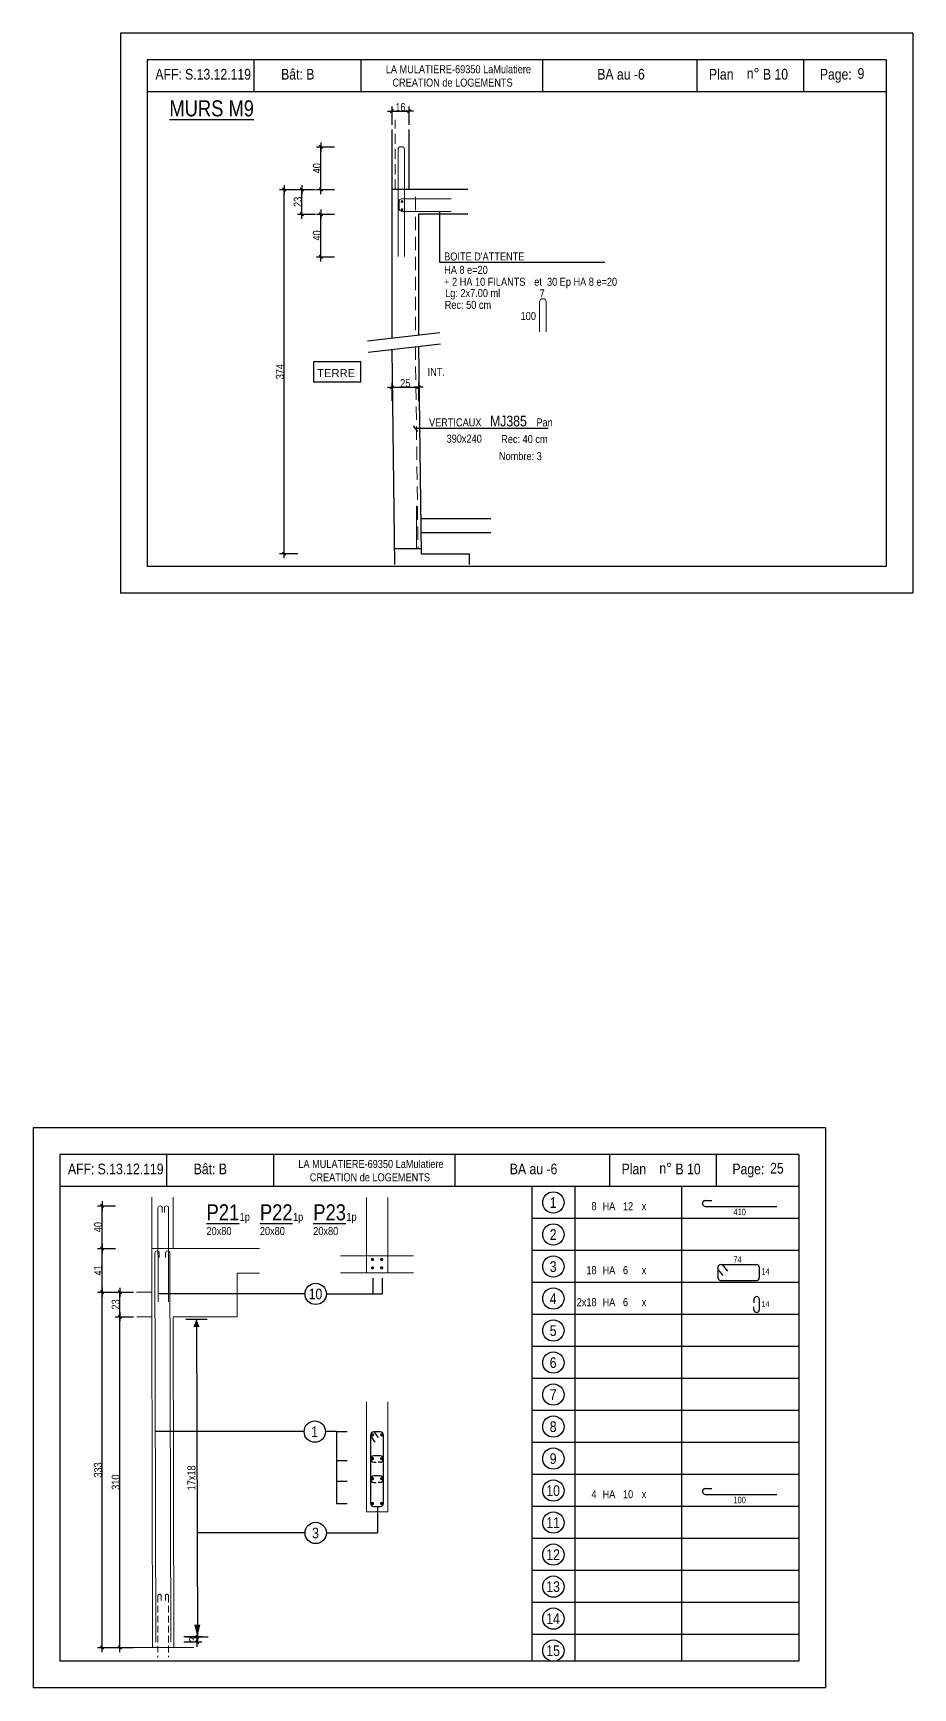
# Model space of a CAD drawing. Header units: metres. Extents: x -9927 to 45032, y -190416 to 12166.
# Drawn here: x 13509 to 15157, y -124751 to -121649 of the extents above; entities that cross this region are included whole.
import ezdxf
from ezdxf.enums import TextEntityAlignment as Align

# ---------------------------------------------------------------- set-up
doc = ezdxf.new("R2010")
doc.units = ezdxf.units.M
doc.header["$PDMODE"] = 65
doc.linetypes.add('CACHE', pattern=[9.525, 6.35, -3.175])
doc.linetypes.add('CACHE2', pattern=[0.1875, 0.125, -0.0625])
for name, color, linetype in [('01_cote_gen', 4, 'Continuous'), ('01_fenetres', 171, 'Continuous'), ('01_linteaux', 3, 'Continuous'), ('01_murs_coup', 5, 'Continuous'), ('01_sem', 42, 'Continuous'), ('01_texte', 230, 'Continuous'), ('AA_COTES', 2, 'Continuous')]:
    doc.layers.add(name, color=color, linetype=linetype)
doc.styles.add('MATTE_TXT', font='arial.ttf')
doc.styles.add('STYLE2', font='ARIALN.TTF')
doc.dimstyles.new('JB25', dxfattribs={"dimscale": 0.1, "dimtxt": 150, "dimasz": 17, "dimexe": 0.1, "dimexo": 0.1, "dimgap": 0.09, "dimtad": 1, "dimdec": 1, "dimlfac": 0.5, "dimdsep": 46, "dimtxsty": 'STYLE2', "dimblk1": 'BOND_G', "dimblk2": 'BOND_D', "dimsah": 1, "dimcen": 1.5, "dimdle": 0.01, "dimse1": 1, "dimse2": 1, "dimclrd": 4, "dimclre": 2, "dimclrt": 5, "dimadec": 0, "dimazin": 0, "dimtfac": 2.333333, "dimtdec": 1, "dimtix": 1, "dimtmove": 2, "dimatfit": 3, "dimldrblk": 'BOND_G', "dimfxl": 1, "dimtolj": 1, "dimtzin": 0, "dimarcsym": 0})

# ---------------------------------------------------------------- blocks, each defined once
blk = doc.blocks.new('BOND_G')
at = {"layer": 'AA_COTES', "color": 0}
for p, q in [((5, 0), (-5, 0)), ((1.8, 1.8), (-1.8, -1.8)), ((0, -5), (0, 15))]:
    blk.add_line(p, q, dxfattribs=at)
blk = doc.blocks.new('BOND_D')
at = {"layer": 'AA_COTES', "color": 0}
for p, q in [((5, 0), (-5, 0)), ((-1.8, -1.8), (1.8, 1.8)), ((0, 5), (0, -15))]:
    blk.add_line(p, q, dxfattribs=at)
blk = doc.blocks.new('*D1037')
at = {"layer": '01_cote_gen', "color": 4, "lineweight": -2, "transparency": 16777216}
blk.add_line((14012.3, -121986.6), (14012.3, -121944), dxfattribs=at)
at = {"layer": 'DEFPOINTS', "color": 0, "lineweight": 0, "transparency": 16777216}
for p in [(14012.3, -121942.3), (14037.8, -121942.3), (14037.8, -121988.3)]:
    blk.add_point(p, dxfattribs=at)
at = {"layer": '01_cote_gen', "color": 4, "lineweight": -2, "transparency": 16777216, "xscale": 1.7, "yscale": 1.7, "zscale": 1.7}
for name, p, rotation in [('BOND_D', (14012.3, -121942.3), 90), ('BOND_G', (14012.3, -121988.3), 270)]:
    blk.add_blockref(name, p, dxfattribs=dict(at, rotation=rotation))
at = {"layer": '01_cote_gen', "color": 5, "lineweight": 0, "transparency": 16777216, "insert": (14004.6, -121965.3), "char_height": 15, "attachment_point": 5, "rotation": 90, "style": 'STYLE2'}
blk.add_mtext('\\A1;23', dxfattribs=at)
blk = doc.blocks.new('*D1038')
at = {"layer": '01_cote_gen', "color": 4, "lineweight": -2, "transparency": 16777216}
blk.add_line((14048, -121940.6), (14048, -121864), dxfattribs=at)
at = {"layer": 'DEFPOINTS', "color": 0, "lineweight": 0, "transparency": 16777216}
for p in [(14048, -121862.3), (14073.5, -121862.3), (14073.5, -121942.3)]:
    blk.add_point(p, dxfattribs=at)
at = {"layer": '01_cote_gen', "color": 4, "lineweight": -2, "transparency": 16777216, "xscale": 1.7, "yscale": 1.7, "zscale": 1.7}
for name, p, rotation in [('BOND_D', (14048, -121862.3), 90), ('BOND_G', (14048, -121942.3), 270)]:
    blk.add_blockref(name, p, dxfattribs=dict(at, rotation=rotation))
at = {"layer": '01_cote_gen', "color": 5, "lineweight": 0, "transparency": 16777216, "insert": (14040.4, -121902.3), "char_height": 15, "attachment_point": 5, "rotation": 90, "style": 'STYLE2'}
blk.add_mtext('\\A1;40', dxfattribs=at)
blk = doc.blocks.new('*D1039')
at = {"layer": '01_cote_gen', "color": 4, "lineweight": -2, "transparency": 16777216}
blk.add_line((14048, -122066.6), (14048, -121990), dxfattribs=at)
at = {"layer": 'DEFPOINTS', "color": 0, "lineweight": 0, "transparency": 16777216}
for p in [(14048, -121988.3), (14073.5, -121988.3), (14073.5, -122068.3)]:
    blk.add_point(p, dxfattribs=at)
at = {"layer": '01_cote_gen', "color": 4, "lineweight": -2, "transparency": 16777216, "xscale": 1.7, "yscale": 1.7, "zscale": 1.7}
for name, p, rotation in [('BOND_D', (14048, -121988.3), 90), ('BOND_G', (14048, -122068.3), 270)]:
    blk.add_blockref(name, p, dxfattribs=dict(at, rotation=rotation))
at = {"layer": '01_cote_gen', "color": 5, "lineweight": 0, "transparency": 16777216, "insert": (14040.4, -122028.3), "char_height": 15, "attachment_point": 5, "rotation": 90, "style": 'STYLE2'}
blk.add_mtext('\\A1;40', dxfattribs=at)
blk = doc.blocks.new('*D1040')
at = {"layer": '01_cote_gen', "color": 4, "lineweight": -2, "transparency": 16777216}
blk.add_line((14182.7, -122312.9), (14229.3, -122312.9), dxfattribs=at)
at = {"layer": 'DEFPOINTS', "color": 0, "lineweight": 0, "transparency": 16777216}
for p in [(14231, -122312.9), (14181, -122342.8), (14231, -122342.8)]:
    blk.add_point(p, dxfattribs=at)
at = {"layer": '01_cote_gen', "color": 4, "lineweight": -2, "transparency": 16777216, "xscale": 1.7, "yscale": 1.7, "zscale": 1.7, "rotation": 180}
blk.add_blockref('BOND_G', (14181, -122312.9), dxfattribs=at)
at = {"layer": '01_cote_gen', "color": 4, "lineweight": -2, "transparency": 16777216, "xscale": 1.7, "yscale": 1.7, "zscale": 1.7}
blk.add_blockref('BOND_D', (14231, -122312.9), dxfattribs=at)
at = {"layer": '01_cote_gen', "color": 5, "lineweight": 0, "transparency": 16777216, "insert": (14206, -122305.3), "char_height": 15, "attachment_point": 5, "style": 'STYLE2'}
blk.add_mtext('\\A1;25', dxfattribs=at)
blk = doc.blocks.new('*D1036')
at = {"layer": '01_cote_gen', "color": 4, "lineweight": -2, "transparency": 16777216}
blk.add_line((14182.7, -121795.3), (14211.3, -121795.3), dxfattribs=at)
at = {"layer": 'DEFPOINTS', "color": 0, "lineweight": 0, "transparency": 16777216}
for p in [(14213, -121795.3), (14181, -121829.4), (14213, -121829.4)]:
    blk.add_point(p, dxfattribs=at)
at = {"layer": '01_cote_gen', "color": 4, "lineweight": -2, "transparency": 16777216, "xscale": 1.7, "yscale": 1.7, "zscale": 1.7, "rotation": 180}
blk.add_blockref('BOND_G', (14181, -121795.3), dxfattribs=at)
at = {"layer": '01_cote_gen', "color": 4, "lineweight": -2, "transparency": 16777216, "xscale": 1.7, "yscale": 1.7, "zscale": 1.7}
blk.add_blockref('BOND_D', (14213, -121795.3), dxfattribs=at)
at = {"layer": '01_cote_gen', "color": 5, "lineweight": 0, "transparency": 16777216, "insert": (14197, -121787.7), "char_height": 15, "attachment_point": 5, "style": 'STYLE2'}
blk.add_mtext('\\A1;16', dxfattribs=at)
blk = doc.blocks.new('*D1054')
at = {"layer": '01_cote_gen', "color": 4, "lineweight": -2, "transparency": 16777216}
blk.add_line((13978.9, -122623.1), (13978.9, -121944), dxfattribs=at)
at = {"layer": 'DEFPOINTS', "color": 0, "lineweight": 0, "transparency": 16777216}
for p in [(13978.9, -121942.3), (14312.7, -121942.3), (14235.9, -122624.8)]:
    blk.add_point(p, dxfattribs=at)
at = {"layer": '01_cote_gen', "color": 4, "lineweight": -2, "transparency": 16777216, "xscale": 1.7, "yscale": 1.7, "zscale": 1.7}
for name, p, rotation in [('BOND_D', (13978.9, -121942.3), 90), ('BOND_G', (13978.9, -122624.8), 270)]:
    blk.add_blockref(name, p, dxfattribs=dict(at, rotation=rotation))
at = {"layer": '01_cote_gen', "color": 5, "lineweight": 0, "transparency": 16777216, "insert": (13971.2, -122283.6), "char_height": 15, "attachment_point": 5, "rotation": 90, "style": 'STYLE2'}
blk.add_mtext('\\A1;374', dxfattribs=at)
blk = doc.blocks.new('*D1102')
at = {"layer": '01_cote_gen', "color": 4, "linetype": 'Continuous', "lineweight": -2, "transparency": 16777216}
blk.add_line((13637.7, -124673.8), (13637.7, -124011.1), dxfattribs=at)
at = {"layer": 'DEFPOINTS', "color": 0, "linetype": 'Continuous', "lineweight": 0, "transparency": 16777216}
for p in [(13637.7, -124009.4), (13770.8, -124009.4), (13732.4, -124675.5)]:
    blk.add_point(p, dxfattribs=at)
at = {"layer": '01_cote_gen', "color": 4, "linetype": 'Continuous', "lineweight": -2, "transparency": 16777216, "xscale": 1.7, "yscale": 1.7, "zscale": 1.7}
for name, p, rotation in [('BOND_D', (13637.7, -124009.4), 90), ('BOND_G', (13637.7, -124675.5), 270)]:
    blk.add_blockref(name, p, dxfattribs=dict(at, rotation=rotation))
at = {"layer": '01_cote_gen', "color": 5, "linetype": 'Continuous', "lineweight": 0, "transparency": 16777216, "insert": (13630.1, -124342.5), "char_height": 15, "attachment_point": 5, "rotation": 90, "style": 'STYLE2'}
blk.add_mtext('\\A1;333', dxfattribs=at)
blk = doc.blocks.new('*D1103')
at = {"layer": '01_cote_gen', "color": 4, "linetype": 'Continuous', "lineweight": -2, "transparency": 16777216}
blk.add_line((13670.9, -124053.7), (13670.9, -124011.1), dxfattribs=at)
at = {"layer": 'DEFPOINTS', "color": 0, "linetype": 'Continuous', "lineweight": 0, "transparency": 16777216}
for p in [(13670.9, -124009.4), (13819.1, -124009.4), (13828.2, -124055.4)]:
    blk.add_point(p, dxfattribs=at)
at = {"layer": '01_cote_gen', "color": 4, "linetype": 'Continuous', "lineweight": -2, "transparency": 16777216, "xscale": 1.7, "yscale": 1.7, "zscale": 1.7}
for name, p, rotation in [('BOND_D', (13670.9, -124009.4), 90), ('BOND_G', (13670.9, -124055.4), 270)]:
    blk.add_blockref(name, p, dxfattribs=dict(at, rotation=rotation))
at = {"layer": '01_cote_gen', "color": 5, "linetype": 'Continuous', "lineweight": 0, "transparency": 16777216, "insert": (13663.3, -124032.4), "char_height": 15, "attachment_point": 5, "rotation": 90, "style": 'STYLE2'}
blk.add_mtext('\\A1;23', dxfattribs=at)
blk = doc.blocks.new('*D1104')
at = {"layer": '01_cote_gen', "color": 4, "linetype": 'Continuous', "lineweight": -2, "transparency": 16777216}
blk.add_line((13670.9, -124673.8), (13670.9, -124057.1), dxfattribs=at)
at = {"layer": 'DEFPOINTS', "color": 0, "linetype": 'Continuous', "lineweight": 0, "transparency": 16777216}
for p in [(13670.9, -124055.4), (13677.8, -124055.4), (13689, -124675.5)]:
    blk.add_point(p, dxfattribs=at)
at = {"layer": '01_cote_gen', "color": 4, "linetype": 'Continuous', "lineweight": -2, "transparency": 16777216, "xscale": 1.7, "yscale": 1.7, "zscale": 1.7}
for name, p, rotation in [('BOND_D', (13670.9, -124055.4), 90), ('BOND_G', (13670.9, -124675.5), 270)]:
    blk.add_blockref(name, p, dxfattribs=dict(at, rotation=rotation))
at = {"layer": '01_cote_gen', "color": 5, "linetype": 'Continuous', "lineweight": 0, "transparency": 16777216, "insert": (13663.3, -124365.5), "char_height": 15, "attachment_point": 5, "rotation": 90, "style": 'STYLE2'}
blk.add_mtext('\\A1;310', dxfattribs=at)
blk = doc.blocks.new('*D1105')
at = {"layer": '01_cote_gen', "color": 4, "linetype": 'Continuous', "lineweight": -2, "transparency": 16777216}
blk.add_line((13816.3, -124657.2), (13816.3, -124663.8), dxfattribs=at)
at = {"layer": 'DEFPOINTS', "color": 0, "linetype": 'Continuous', "lineweight": 0, "transparency": 16777216}
for p in [(13766.4, -124665.5), (13809.5, -124655.5), (13816.3, -124665.5)]:
    blk.add_point(p, dxfattribs=at)
at = {"layer": '01_cote_gen', "color": 4, "linetype": 'Continuous', "lineweight": -2, "transparency": 16777216, "xscale": 1.7, "yscale": 1.7, "zscale": 1.7}
for name, p, rotation in [('BOND_G', (13816.3, -124655.5), 90), ('BOND_D', (13816.3, -124665.5), 270)]:
    blk.add_blockref(name, p, dxfattribs=dict(at, rotation=rotation))
at = {"layer": '01_cote_gen', "color": 5, "linetype": 'Continuous', "lineweight": 0, "transparency": 16777216, "insert": (13808.6, -124660.5), "char_height": 15, "attachment_point": 5, "rotation": 90, "style": 'STYLE2'}
blk.add_mtext('\\A1;3', dxfattribs=at)
blk = doc.blocks.new('*D1100')
at = {"layer": '01_cote_gen', "color": 4, "lineweight": -2, "transparency": 16777216}
blk.add_line((13637.7, -124007.7), (13637.7, -123929.1), dxfattribs=at)
at = {"layer": 'DEFPOINTS', "color": 0, "lineweight": 0, "transparency": 16777216}
for p in [(13637.7, -123927.4), (13730.8, -123927.4), (13730.8, -124009.4)]:
    blk.add_point(p, dxfattribs=at)
at = {"layer": '01_cote_gen', "color": 4, "lineweight": -2, "transparency": 16777216, "xscale": 1.7, "yscale": 1.7, "zscale": 1.7}
for name, p, rotation in [('BOND_D', (13637.7, -123927.4), 90), ('BOND_G', (13637.7, -124009.4), 270)]:
    blk.add_blockref(name, p, dxfattribs=dict(at, rotation=rotation))
at = {"layer": '01_cote_gen', "color": 5, "lineweight": 0, "transparency": 16777216, "insert": (13630.2, -123968.4), "char_height": 15, "attachment_point": 5, "rotation": 90, "style": 'STYLE2'}
blk.add_mtext('\\A1;41', dxfattribs=at)
blk = doc.blocks.new('*D1101')
at = {"layer": '01_cote_gen', "color": 4, "lineweight": -2, "transparency": 16777216}
blk.add_line((13637.7, -123925.7), (13637.7, -123849.1), dxfattribs=at)
at = {"layer": 'DEFPOINTS', "color": 0, "lineweight": 0, "transparency": 16777216}
for p in [(13637.7, -123847.4), (13730.8, -123847.4), (13660.1, -123927.4)]:
    blk.add_point(p, dxfattribs=at)
at = {"layer": '01_cote_gen', "color": 4, "lineweight": -2, "transparency": 16777216, "xscale": 1.7, "yscale": 1.7, "zscale": 1.7}
for name, p, rotation in [('BOND_D', (13637.7, -123847.4), 90), ('BOND_G', (13637.7, -123927.4), 270)]:
    blk.add_blockref(name, p, dxfattribs=dict(at, rotation=rotation))
at = {"layer": '01_cote_gen', "color": 5, "lineweight": 0, "transparency": 16777216, "insert": (13630.1, -123887.4), "char_height": 15, "attachment_point": 5, "rotation": 90, "style": 'STYLE2'}
blk.add_mtext('\\A1;40', dxfattribs=at)

msp = doc.modelspace()

# ---------------------------------------------------------------- linework, layer by layer
at = {"layer": '01_cote_gen', "color": 2, "linetype": 'CACHE2', "lineweight": 0, "ltscale": 100}
for p, q in [((13742.42, -124578.52), (13742.42, -124694.08)), ((13748.42, -124578.52), (13748.42, -124587.49)), ((13756.42, -124578.52), (13756.42, -124587.49)), ((13762.42, -124578.52), (13762.42, -124693.23))]:
    msp.add_line(p, q, dxfattribs=at)
for centre in [(13745.42, -124578.52), (13759.42, -124578.52)]:
    msp.add_arc(centre, 3, 0, 180, dxfattribs=at)
at = {"layer": '01_fenetres', "ltscale": 30}
for p, q in [((13722.39, -121698.89), (13722.39, -122648.89)), ((13722.39, -121698.89), (13722.39, -122648.89)), ((13722.39, -121698.89), (13722.39, -122648.89)), ((15107.39, -121698.89), (13722.39, -121698.89)), ((13922.39, -121698.89), (13922.39, -121758.89)), ((14122.78, -121698.89), (14122.78, -121758.89)), ((14462.95, -121698.89), (14462.95, -121758.89)), ((14753.25, -121758.89), (14753.25, -121698.89)), ((14953.25, -121758.89), (14953.25, -121698.89)), ((15107.39, -121698.89), (15107.39, -122648.89)), ((15107.39, -121758.89), (13722.39, -121758.89)), ((15107.39, -122648.89), (13722.39, -122648.89)), ((13558.52, -123751.15), (13558.52, -124701.15)), ((13558.52, -123751.15), (13558.52, -124701.15)), ((13558.52, -123751.15), (13558.52, -124701.15)), ((14943.52, -123751.15), (13558.52, -123751.15)), ((13758.52, -123751.15), (13758.52, -123811.15)), ((13958.91, -123751.15), (13958.91, -123811.15)), ((14299.09, -123751.15), (14299.09, -123811.15)), ((14589.39, -123811.15), (14589.39, -123751.15)), ((14789.39, -123811.15), (14789.39, -123751.15)), ((14943.52, -123751.15), (14943.52, -124701.15)), ((14943.52, -123811.15), (13558.52, -123811.15)), ((14943.52, -124701.15), (13558.52, -124701.15))]:
    msp.add_line(p, q, dxfattribs=at)
at = {"layer": '01_linteaux', "linetype": 'Continuous'}
for p, q in [((14767.06, -123837.41), (14780.8, -123837.41)), ((14768.29, -123848.39), (14902.6, -123848.39)), ((14791.97, -123962.68), (14791.97, -123982.3)), ((14796.97, -123957.68), (14864.55, -123957.68)), ((14799.66, -123957.68), (14809.64, -123969.99)), ((14869.55, -123962.68), (14869.55, -123982.3)), ((14791.97, -123966.82), (14801.16, -123978.16)), ((14796.97, -123987.3), (14864.55, -123987.3)), ((14859.55, -124022.68), (14859.55, -124029.06)), ((14869.55, -124022.68), (14869.55, -124042.3)), ((14859.55, -124042.3), (14859.55, -124036.45)), ((14767.06, -124377.41), (14780.8, -124377.41)), ((14768.29, -124388.39), (14902.6, -124388.39))]:
    msp.add_line(p, q, dxfattribs=at)
for centre, start, end in [((14768.17, -123842.28), 102.77382, 192.77382), ((14768.29, -123843.39), 180, 270), ((14796.97, -123962.68), 90, 180), ((14864.55, -123962.68), 0, 90), ((14796.97, -123982.3), 180, 270), ((14864.55, -123982.3), 270, 0), ((14864.55, -124022.68), 90, 180), ((14864.55, -124022.68), 0, 90), ((14864.55, -124042.3), 180, 270), ((14864.55, -124042.3), 270, 0), ((14768.17, -124382.28), 102.77382, 192.77382), ((14768.29, -124383.39), 180, 270)]:
    msp.add_arc(centre, 5, start, end, dxfattribs=at)
at = {"layer": '01_murs_coup'}
for p, q in [((14180.99, -121829.43), (14180.99, -121942.31)), ((14212.99, -121829.43), (14212.99, -121942.31)), ((14180.99, -121942.31), (14180.99, -122220.7)), ((14323.42, -121942.31), (14180.99, -121942.31)), ((14323.42, -121988.31), (14230.99, -121988.31)), ((14230.99, -121988.31), (14230.99, -122214.88)), ((14180.99, -122241.83), (14185.92, -122645.41)), ((14230.99, -122236.01), (14235.92, -122624.84)), ((14235.92, -122558.84), (14366.59, -122558.84)), ((14235.92, -122584.84), (14366.59, -122584.84)), ((14185.92, -122614.84), (14235.92, -122614.84)), ((14235.92, -122624.84), (14325.92, -122624.84)), ((14325.92, -122624.84), (14325.92, -122645.41))]:
    msp.add_line(p, q, dxfattribs=at)
at = {"layer": '01_sem', "color": 2, "linetype": 'CACHE', "lineweight": 0, "ltscale": 3}
msp.add_line((14187.27, -121942.31), (14187.27, -121811.29), dxfattribs=at)
at = {"layer": '01_sem', "color": 2, "lineweight": 0, "ltscale": 7}
for p, q in [((14192.48, -121866.97), (14192.48, -122067.97)), ((14197.48, -121861.97), (14199.48, -121861.97)), ((14204.48, -121866.97), (14204.48, -122067.97)), ((14194.37, -121965.31), (14194.37, -121977.31)), ((14200.37, -121959.31), (14291.92, -121959.31)), ((14200.37, -121983.31), (14291.92, -121983.31)), ((14331.67, -122146.85), (14331.67, -122146.85)), ((14457.83, -122152.85), (14457.83, -122209)), ((14469.83, -122152.85), (14469.83, -122209)), ((14227.21, -122534.84), (14227.21, -122614.84)), ((13730.79, -123927.44), (13730.79, -123831.18)), ((13770.79, -123927.44), (13770.79, -123831.18)), ((14133.2, -123973.03), (14133.2, -123831.79)), ((14133.2, -123973.03), (14133.2, -123831.79)), ((14173.2, -123973.03), (14173.2, -123831.79)), ((13742.5, -123851.44), (13742.9, -124027.44)), ((13750.5, -123851.44), (13750.5, -123859.85)), ((13754.52, -123851.44), (13754.52, -123859.85)), ((13762.52, -123851.44), (13762.13, -124027.44)), ((13933.06, -123927.44), (13730.79, -123927.44)), ((13730.79, -124055.44), (13730.79, -123927.44)), ((13736.79, -123935.97), (13738.42, -124665.52)), ((13744.79, -123935.97), (13744.79, -123944.37)), ((13756.79, -123935.97), (13756.79, -123944.37)), ((13764.79, -123935.97), (13766.42, -124665.52)), ((14084.87, -123941.03), (14221.48, -123941.03)), ((13933.06, -123973.44), (13890.79, -123973.44)), ((13890.79, -124055.44), (13890.79, -123973.44)), ((14133.2, -123973.03), (14084.87, -123973.03)), ((14133.2, -123973.03), (14173.2, -123973.03)), ((14133.2, -123973.03), (14173.2, -123973.03)), ((14173.2, -123973.03), (14221.48, -123973.03)), ((13730.79, -124009.44), (13702.39, -124009.44)), ((13730.79, -124055.44), (13703.12, -124055.44)), ((13730.79, -124055.44), (13732.42, -124675.52)), ((13770.79, -124055.44), (13772.42, -124675.52)), ((13890.79, -124055.44), (13770.79, -124055.44)), ((14133.2, -124421.18), (14133.2, -124214.59)), ((14133.2, -124421.18), (14133.2, -124214.59)), ((14173.2, -124421.18), (14173.2, -124214.59)), ((14133.2, -124421.18), (14173.2, -124421.18)), ((14133.2, -124421.18), (14173.2, -124421.18)), ((13809.97, -124675.52), (13676.69, -124675.52))]:
    msp.add_line(p, q, dxfattribs=at)
at = {"layer": '01_sem', "color": 5, "linetype": 'CACHE2', "lineweight": 0, "ltscale": 200}
for p, q in [((14224.99, -121955.62), (14224.99, -122216.84)), ((14224.99, -122236.71), (14229.92, -122614.84))]:
    msp.add_line(p, q, dxfattribs=at)
at = {"layer": '01_sem', "color": 2, "lineweight": 0, "ltscale": 7, "const_width": 2.5, "flags": 128}
for points in [[(14198.57, -121979.97, 1), (14201.07, -121979.97, 1)], [(14198.64, -121964.64, 1), (14201.14, -121964.64, 1)]]:
    msp.add_lwpolyline(points, format="xyb", close=True, dxfattribs=at)
at = {"layer": '01_sem', "color": 2, "lineweight": 0, "ltscale": 7}
for centre, radius, start, end in [((14197.48, -121866.97), 5, 90, 180), ((14199.48, -121866.97), 5, 0, 90), ((14200.37, -121965.31), 6, 90, 180), ((14200.37, -121977.31), 6, 180, 270), ((14463.83, -122152.85), 6, 90, 180), ((14463.83, -122152.85), 6, 0, 90), ((13746.5, -123851.44), 4, 0, 180), ((13758.52, -123851.44), 4, 0, 180), ((13740.79, -123935.97), 4, 0, 180), ((13760.79, -123935.97), 4, 0, 180)]:
    msp.add_arc(centre, radius, start, end, dxfattribs=at)
at = {"layer": '01_texte', "ltscale": 30}
for p, q in [((13672.39, -121648.89), (13672.39, -122698.89)), ((15157.39, -121648.89), (13672.39, -121648.89)), ((15157.39, -121648.89), (15157.39, -122698.89)), ((15157.39, -122698.89), (13672.39, -122698.89)), ((13508.52, -123701.15), (13508.52, -124751.15)), ((14993.52, -123701.15), (13508.52, -123701.15)), ((14993.52, -123701.15), (14993.52, -124751.15)), ((14443.52, -123811.15), (14443.52, -124701.15)), ((14523.52, -123811.15), (14523.52, -124701.15)), ((14723.52, -123811.15), (14723.52, -124701.15)), ((14943.52, -123871.15), (14443.52, -123871.15)), ((14943.52, -123931.15), (14443.52, -123931.15)), ((14943.52, -123991.15), (14443.52, -123991.15)), ((14943.52, -124051.15), (14443.52, -124051.15)), ((13794.52, -124059.75), (13834.83, -124059.75)), ((13814.68, -124059.75), (13816.31, -124662.39)), ((14943.52, -124111.15), (14443.52, -124111.15)), ((14943.52, -124171.15), (14443.52, -124171.15)), ((14943.52, -124231.15), (14443.52, -124231.15)), ((14159.2, -124271.18), (14147.2, -124271.18)), ((14147.2, -124271.18), (14155.2, -124281.91)), ((14141.2, -124405.18), (14141.2, -124277.18)), ((14141.2, -124279.73), (14149.2, -124290.46)), ((14165.2, -124405.18), (14165.2, -124277.18)), ((14943.52, -124291.15), (14443.52, -124291.15)), ((14159.2, -124316.12), (14147.2, -124316.12)), ((14147.2, -124328.12), (14151.39, -124328.12)), ((14159.2, -124328.12), (14155.01, -124328.12)), ((14159.2, -124353.8), (14147.2, -124353.8)), ((14147.2, -124365.8), (14151.39, -124365.8)), ((14159.2, -124365.8), (14155.01, -124365.8)), ((14943.52, -124351.15), (14443.52, -124351.15)), ((14147.2, -124411.18), (14159.2, -124411.18)), ((14943.52, -124411.15), (14443.52, -124411.15)), ((14943.52, -124471.15), (14443.52, -124471.15)), ((14943.52, -124531.15), (14443.52, -124531.15)), ((14943.52, -124591.15), (14443.52, -124591.15)), ((13796.15, -124655.52), (13836.47, -124655.52)), ((14943.52, -124651.15), (14443.52, -124651.15)), ((14993.52, -124751.15), (13508.52, -124751.15))]:
    msp.add_line(p, q, dxfattribs=at)
at = {"layer": '01_texte'}
for p, q in [((14270.9, -122079.03), (14270.9, -121983.31)), ((14580.19, -122079.03), (14270.9, -122079.03)), ((14135.4, -122226.01), (14270.5, -122210.28)), ((14136.71, -122246.99), (14271.82, -122231.26)), ((14220.89, -122385.04), (14229.08, -122395.59)), ((14473.72, -122390.32), (14224.99, -122390.32)), ((14145.22, -123983.17), (14145.22, -124012.43)), ((14162.61, -123983.17), (14162.61, -124012.43)), ((14018.14, -124012.43), (13742.86, -124012.43)), ((14058.14, -124012.43), (14162.61, -124012.43)), ((14016.51, -124270.69), (13736.79, -124270.69)), ((14076.98, -124270.69), (14056.51, -124270.69)), ((14076.98, -124270.69), (14076.98, -124405.67)), ((14076.98, -124270.69), (14096.99, -124270.69)), ((14076.98, -124324.97), (14096.99, -124324.97)), ((14076.98, -124363.66), (14096.99, -124363.66)), ((14076.98, -124405.67), (14096.99, -124405.67)), ((14154.04, -124411.18), (14154.04, -124460.58)), ((14018.14, -124460.58), (13816.31, -124460.58)), ((14058.14, -124460.58), (14154.04, -124460.58))]:
    msp.add_line(p, q, dxfattribs=at)
at = {"layer": '01_texte', "elevation": 9.99}
msp.add_lwpolyline([(14122.44, -122265.12), (14033.85, -122265.12), (14033.85, -122302.42), (14122.44, -122302.42)], close=True, dxfattribs=at)
at = {"layer": '01_texte', "ltscale": 30, "const_width": 3, "flags": 128}
for points in [[(14146.14, -123947.92, 1), (14143.14, -123947.92, 1)], [(14146.14, -123963.61, 1), (14143.14, -123963.61, 1)], [(14160.26, -123947.92, -1), (14163.26, -123947.92, -1)], [(14160.26, -123963.61, -1), (14163.26, -123963.61, -1)], [(14146.14, -124276.88, -1), (14143.14, -124276.88, -1)], [(14160.26, -124276.88, 1), (14163.26, -124276.88, 1)], [(14146.14, -124321.31, 1), (14143.14, -124321.31, 1)], [(14160.26, -124321.31, -1), (14163.26, -124321.31, -1)], [(14146.14, -124358.99, 1), (14143.14, -124358.99, 1)], [(14160.26, -124358.99, -1), (14163.26, -124358.99, -1)], [(14146.14, -124405.48, 1), (14143.14, -124405.48, 1)], [(14160.26, -124405.48, -1), (14163.26, -124405.48, -1)]]:
    msp.add_lwpolyline(points, format="xyb", close=True, dxfattribs=at)
at = {"layer": '01_texte'}
for centre in [(14483.52, -123841.15), (14483.52, -123901.15), (14483.52, -123961.15), (14038.14, -124012.43), (14483.52, -124021.15), (14483.52, -124081.15), (14483.52, -124141.15), (14483.52, -124201.15), (14483.52, -124261.15), (14036.51, -124270.69), (14483.52, -124321.15), (14483.52, -124381.15), (14483.52, -124441.15), (14038.14, -124460.58), (14483.52, -124501.15), (14483.52, -124561.15), (14483.52, -124621.15), (14483.52, -124681.15)]:
    msp.add_circle(centre, 20, dxfattribs=at)
at = {"layer": '01_texte', "ltscale": 30}
for centre, start, end in [((14147.2, -124277.18), 90.00091, 180), ((14159.2, -124277.18), 0, 90.00091), ((14147.2, -124322.12), 90.00091, 180), ((14147.2, -124322.12), 180, 269.99909), ((14159.2, -124322.12), 0, 90.00091), ((14159.2, -124322.12), 269.99909, 360), ((14147.2, -124359.8), 90.00091, 180), ((14147.2, -124359.8), 180, 269.99909), ((14159.2, -124359.8), 0, 90.00091), ((14159.2, -124359.8), 269.99909, 360), ((14147.2, -124405.18), 180, 270), ((14159.2, -124405.18), 270, 0)]:
    msp.add_arc(centre, 6, start, end, dxfattribs=at)
for points in [[(13814.68, -124059.75), (13808.78, -124074.82), (13814.68, -124074.82)], [(13814.68, -124059.75), (13820.58, -124074.82), (13814.68, -124074.82)], [(13816.31, -124655.52), (13810.41, -124632.45), (13816.31, -124632.45)], [(13816.31, -124655.52), (13822.21, -124632.45), (13816.31, -124632.45)]]:
    msp.add_solid(points, dxfattribs=at)

# ---------------------------------------------------------------- texts
at = {"layer": '01_texte'}
for s, height, style, p in [('AFF:', 20, 'STYLE2', (13737.68, -121736.04)), ('S.13.12.119', 20, 'STYLE2', (13793.35, -121736.04)), ('Bât: B', 20, 'STYLE2', (13973.32, -121736.04)), ('LA MULATIERE-69350 LaMulatiere', 15, 'STYLE2', (14169.48, -121724.17)), ('BA au -6', 20, 'STYLE2', (14565.78, -121736.04)), ('Plan', 20, 'STYLE2', (14775.3, -121736.04)), ('n%%D', 20, 'STYLE2', (14845.98, -121734.6)), ('B 10', 20, 'STYLE2', (14876.33, -121736.04)), ('Page:', 20, 'STYLE2', (14982.97, -121736.04)), ('9', 20, 'STYLE2', (15053.65, -121734.6)), ('CREATION de LOGEMENTS', 15, 'STYLE2', (14181.96, -121749.17)), ('%%UMURS M9', 30, 'STYLE2', (13764.02, -121804.96)), ("BOITE D'ATTENTE", 15, 'STYLE2', (14278.89, -122075.15)), ('HA 8 e=20', 15, 'STYLE2', (14278.89, -122100.3)), ('+ 2 HA 10 FILANTS', 15, 'STYLE2', (14278.89, -122122.6)), ('Lg: 2x7.00 ml', 15, 'STYLE2', (14280.73, -122143.74)), ('et  30 Ep HA 8 e=20', 15, 'STYLE2', (14447.73, -122122.6)), ('7', 15, 'STYLE2', (14457.75, -122144.25)), ('Rec: 50 cm', 15, 'STYLE2', (14279.99, -122165.86)), ('100', 15, 'STYLE2', (14422.29, -122186.73)), ('TERRE', 15, 'MATTE_TXT', (14041.01, -122293.72, 9.99)), ('INT.', 15, 'STYLE2', (14247.96, -122291.62)), ('VERTICAUX', 15, 'STYLE2', (14250.49, -122386.2)), ('MJ385', 20, 'STYLE2', (14364.96, -122386.2)), (' Pan    ', 15, 'STYLE2', (14447.03, -122386.2)), ('390x240', 15, 'STYLE2', (14283.5, -122416.66)), ('Rec: 40 cm', 15, 'STYLE2', (14385.84, -122417.48)), ('Nombre: 3', 15, 'STYLE2', (14381.58, -122449.39)), ('AFF:', 20, 'STYLE2', (13573.81, -123788.31)), ('S.13.12.119', 20, 'STYLE2', (13629.48, -123788.31)), ('Bât: B', 20, 'STYLE2', (13809.46, -123788.31)), ('LA MULATIERE-69350 LaMulatiere', 15, 'STYLE2', (14005.61, -123776.44)), ('BA au -6', 20, 'STYLE2', (14401.91, -123788.31)), ('Plan', 20, 'STYLE2', (14611.43, -123788.31)), ('n%%D', 20, 'STYLE2', (14682.12, -123786.86)), ('B 10', 20, 'STYLE2', (14712.46, -123788.31)), ('Page:', 20, 'STYLE2', (14819.1, -123788.31)), ('25', 20, 'STYLE2', (14889.78, -123786.86)), ('CREATION de LOGEMENTS', 15, 'STYLE2', (14027.09, -123801.44)), ('HA', 15, 'STYLE2', (14575.81, -123855.56)), ('12', 15, 'STYLE2', (14613.98, -123855.56)), ('%%UP21', 30, 'STYLE2', (13833.68, -123874.55)), ('1p', 15, 'STYLE2', (13895.7, -123875.64)), ('%%UP22', 30, 'STYLE2', (13933.68, -123874.55)), ('1p', 15, 'STYLE2', (13995.7, -123875.64)), ('%%UP23', 30, 'STYLE2', (14033.68, -123874.55)), ('1p', 15, 'STYLE2', (14095.7, -123875.64)), ('410', 12, 'STYLE2', (14821.35, -123864.89)), ('20x80', 15, 'STYLE2', (13833.49, -123902.16)), ('20x80', 15, 'STYLE2', (13933.49, -123902.16)), ('20x80', 15, 'STYLE2', (14033.49, -123902.16)), ('HA', 15, 'STYLE2', (14575.81, -123975.56)), ('6', 15, 'STYLE2', (14613.98, -123975.56)), ('74', 12, 'STYLE2', (14821.03, -123954.13)), ('14', 12, 'STYLE2', (14873.54, -123976.34)), ('HA', 15, 'STYLE2', (14575.81, -124035.56)), ('6', 15, 'STYLE2', (14613.98, -124035.56)), ('14', 10, 'STYLE2', (14873.54, -124036.34)), ('HA', 15, 'STYLE2', (14575.81, -124395.56)), ('10', 15, 'STYLE2', (14613.98, -124395.56)), ('100', 12, 'STYLE2', (14821.35, -124404.89))]:
    msp.add_text(s, height=height, dxfattribs=dict(at, style=style)).set_placement(p)
at = {"layer": '01_texte', "style": 'STYLE2'}
for s, p in [('1', (14483.11, -123841.38)), ('2', (14483.11, -123901.38)), ('3', (14483.11, -123961.38)), ('10', (14037.74, -124012.66)), ('4', (14483.11, -124021.38)), ('5', (14483.11, -124081.38)), ('6', (14483.11, -124141.38)), ('7', (14483.11, -124201.38)), ('1', (14036.11, -124270.92)), ('8', (14483.11, -124261.38)), ('9', (14483.11, -124321.38)), ('10', (14483.11, -124381.38)), ('11', (14483.11, -124441.38)), ('3', (14037.74, -124460.81)), ('12', (14483.11, -124501.38)), ('13', (14483.11, -124561.38)), ('14', (14483.11, -124621.38)), ('15', (14483.11, -124681.38))]:
    msp.add_text(s, height=20, dxfattribs=at).set_placement(p, align=Align.MIDDLE_CENTER)
for s, p in [('8', (14564.61, -123855.56)), ('18', (14564.61, -123975.56)), ('2x18', (14564.61, -124035.56)), ('4', (14564.61, -124395.56))]:
    msp.add_text(s, height=15, dxfattribs=at).set_placement(p, align=Align.RIGHT)
for p in [(14653.39, -123855.56), (14653.39, -123975.56), (14653.39, -124035.56), (14653.39, -124395.56)]:
    msp.add_text('x', height=15, dxfattribs=at).set_placement(p, align=Align.CENTER)
msp.add_text('17x18', height=15, rotation=90, dxfattribs=at).set_placement((13812.7, -124380.88))

# ---------------------------------------------------------------- dimensions: what is measured, and where the dimension line sits
at = {"layer": '01_cote_gen', "lineweight": 0}
for base, p1, p2, picture, middle in [((14212.99, -121795.33), (14180.99, -121829.43), (14212.99, -121829.43), '*D1036', (14196.99, -121787.67)), ((14230.99, -122312.94), (14180.99, -122342.81), (14230.99, -122342.81), '*D1040', (14205.99, -122305.27))]:
    dim = msp.add_linear_dim(base=base, p1=p1, p2=p2, dimstyle='JB25', dxfattribs=at)
    dim.commit()
    dim.dimension.update_dxf_attribs({"geometry": picture, "text_midpoint": middle})
for base, p1, p2, picture, middle in [((14048.03, -121862.31), (14073.53, -121942.31), (14073.53, -121862.31), '*D1038', (14040.37, -121902.31)), ((14012.29, -121942.31), (14037.79, -121988.31), (14037.79, -121942.31), '*D1037', (14004.62, -121965.31)), ((14048.03, -121988.31), (14073.53, -122068.31), (14073.53, -121988.31), '*D1039', (14040.37, -122028.31)), ((13637.74, -123847.44), (13660.11, -123927.44), (13730.79, -123847.44), '*D1101', (13630.08, -123887.44)), ((13637.74, -123927.44), (13730.79, -124009.44), (13730.79, -123927.44), '*D1100', (13630.2, -123968.44))]:
    dim = msp.add_linear_dim(base=base, p1=p1, p2=p2, angle=90, dimstyle='JB25', dxfattribs=at)
    dim.commit()
    dim.dimension.update_dxf_attribs({"geometry": picture, "text_midpoint": middle})
dim = msp.add_linear_dim(base=(13978.86, -121942.31), p1=(14235.92, -122624.84), p2=(14312.73, -121942.31), angle=90, text='374', dimstyle='JB25', dxfattribs=at)
dim.commit()
dim.dimension.update_dxf_attribs({"geometry": '*D1054', "text_midpoint": (13971.19, -122283.57)})
at = {"layer": '01_cote_gen', "linetype": 'Continuous', "lineweight": 0}
for base, p1, p2, picture, middle in [((13637.74, -124009.44), (13732.42, -124675.52), (13770.79, -124009.44), '*D1102', (13630.08, -124342.48)), ((13670.92, -124009.44), (13828.2, -124055.44), (13819.14, -124009.44), '*D1103', (13663.25, -124032.44)), ((13670.92, -124055.44), (13689.04, -124675.52), (13677.79, -124055.44), '*D1104', (13663.25, -124365.48))]:
    dim = msp.add_linear_dim(base=base, p1=p1, p2=p2, angle=90, dimstyle='JB25', dxfattribs=at)
    dim.commit()
    dim.dimension.update_dxf_attribs({"geometry": picture, "text_midpoint": middle})
dim = msp.add_linear_dim(base=(13816.31, -124665.52), p1=(13809.48, -124655.52), p2=(13766.42, -124665.52), angle=90, text='3', dimstyle='JB25', dxfattribs=at)
dim.commit()
dim.dimension.update_dxf_attribs({"geometry": '*D1105', "text_midpoint": (13808.64, -124660.52)})

doc.saveas('drawing.dxf')
